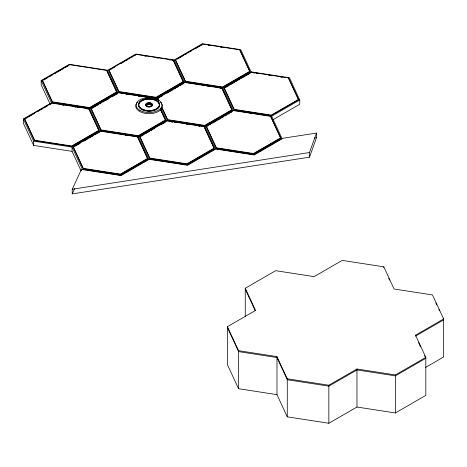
<?xml version="1.0" encoding="UTF-8"?>
<svg xmlns="http://www.w3.org/2000/svg" width="467" height="467" viewBox="0 0 467 467"><rect width="100%" height="100%" fill="white"/><g stroke="black" fill="none" stroke-linecap="round" stroke-linejoin="round"><path stroke-width="0.7" d="M148.261 102.956L146.44 103.762L146.048 105.56L146.854 104.754L148.237 104.293L148.261 102.956C150.753 101.841 153.912 105.507 150.543 106.593M147.49 104.474L147.537 103.125M146.854 104.754L146.918 103.4M146.358 105.128L146.44 103.762M147.537 106.593L146.142 105.542L146.142 104.182M146.037 105.093C146.743 102.717 151.337 102.717 152.044 105.093M151.938 105.542L152.044 104.626M309.493 157.175L309.493 152.534L316.48 133.066L283.212 138.209L254.165 154.98L215.754 149.037L187.635 165.277L149.218 159.335L121.099 175.569L81.421 169.428L72.227 189.24L72.227 193.881L309.493 157.175L316.48 137.701L316.48 133.066M72.227 193.881L74.679 188.598M146.037 104.626C146.766 106.914 150.672 106.896 151.938 105.075M49.957 103.738L41.178 84.825L41.178 80.552L69.297 64.318L107.708 70.26L135.833 54.026L174.244 59.969L202.363 43.735L240.774 49.677L251.071 71.854L289.482 77.796L299.773 99.973L299.773 104.24L272.903 119.756M43.682 80.038L48.008 77.54M49.245 76.827L50.477 76.109M51.714 75.397L52.952 74.685M54.802 73.617L56.04 72.899M57.278 72.187L60.984 70.044M62.222 69.332L63.459 68.62M64.691 67.908L69.017 65.409M81.135 170.922L72.058 151.355L33.642 145.412L23.35 123.235L23.35 118.968L51.469 102.734L89.886 108.677L118.005 92.437L156.416 98.379L184.535 82.145L222.952 88.088L251.071 71.854M27.092 117.737L24.617 119.161L34.57 140.608L71.714 146.358L98.911 130.655M28.324 117.024L32.036 114.882M33.268 114.17L34.505 113.452M38.212 111.315L40.069 110.241M41.306 109.529L42.538 108.817M43.775 108.105L47.482 105.962M49.339 104.888L51.808 103.464M110.831 69.385L112.068 68.672M113.306 67.96L114.538 67.248M120.72 63.681L125.045 61.183M126.283 60.465L127.52 59.753M128.752 59.04L129.989 58.328M131.846 57.254L133.077 56.542M134.315 55.83L135.553 55.118M91.765 108.513L96.097 106.015M97.329 105.303L98.566 104.59M99.804 103.872L101.041 103.16M102.892 102.092L104.129 101.38M105.367 100.662L109.074 98.525M112.78 96.383L117.106 93.885M177.367 59.093L181.073 56.956M182.311 56.238L183.543 55.526M184.78 54.814L186.637 53.74M187.868 53.028L189.106 52.316M190.343 51.604L191.581 50.885M195.907 48.393L202.083 44.82M299.773 99.973L271.654 116.207L233.243 110.265L205.124 126.499L166.707 120.562L138.588 136.796L100.177 130.853L72.058 147.087L33.642 141.145L23.35 118.968M73.944 146.924L75.175 146.212M76.413 145.5L80.12 143.357M83.826 141.215L88.152 138.717M89.39 138.004L90.627 137.292M91.865 136.58L93.096 135.868M94.953 134.794L96.19 134.082M97.428 133.369L99.897 131.939M160.158 97.148L157.683 98.578L158.284 99.88M161.389 96.435L162.627 95.723M166.952 93.225L173.134 89.658M174.372 88.946L175.604 88.228M176.841 87.516L178.698 86.448M179.929 85.735L181.167 85.017M182.404 84.305L183.642 83.593M144.18 134.49L139.855 136.989L149.808 158.436L186.952 164.18L214.149 148.483L204.196 127.036M145.418 133.778L146.656 133.066M147.887 132.354L149.744 131.28M150.981 130.567L152.219 129.855M153.45 129.143L154.688 128.425M160.87 124.858L165.195 122.36M225.45 87.574L229.163 85.432M230.394 84.72L234.72 82.221M235.958 81.503L237.195 80.791M238.433 80.079L239.664 79.367M241.521 78.293L245.228 76.156M246.465 75.438L250.172 73.301M231.976 110.072L204.78 125.769L167.635 120.025L162.207 108.326M271.654 117.631L271.654 116.207L281.945 138.384L253.826 154.624L215.415 148.681L187.296 164.915L148.88 158.973L120.76 175.207L82.35 169.264L72.058 147.087L72.058 151.355M207.009 126.341L208.241 125.629M209.479 124.911L210.716 124.199M212.567 123.13L216.279 120.988M217.511 120.276L221.224 118.133M222.455 117.421L223.693 116.709M224.931 115.991L226.781 114.923M228.019 114.211L229.256 113.499M230.494 112.78L231.725 112.068M245.251 316.836L245.251 288.256L275.688 270.685L314.104 276.627L342.223 260.393L383.804 266.826L394.095 289.003L432.506 294.946L443.65 318.949L443.65 356.986L425.53 367.447M443.65 318.949L415.531 335.183L425.822 357.36L425.822 395.397L395.386 412.974L356.969 407.031L328.85 423.265L287.269 416.833L276.978 394.656L238.561 388.713L227.423 364.709L227.423 326.672L255.542 310.432L245.251 288.256M227.423 326.672L238.561 350.676L276.978 356.619L287.269 378.795L328.85 385.228L356.969 368.994L395.386 374.937L425.822 357.36M443.65 319.877L415.531 336.112L415.531 335.183M314.355 138.034L316.48 137.701M72.227 189.24L309.493 152.534M148.237 104.293L150.59 104.474L152.032 105.56L151.938 104.182M148.261 106.301L148.261 106.768L149.043 106.826L149.819 106.768L149.819 106.301M208.416 45.352L209.846 45.573M220.564 47.231L221.988 47.447M144.741 56.087L146.171 56.303M156.889 57.961L158.313 58.182M169.031 59.84L170.461 60.062M171.885 60.284L173.315 60.506L183.268 81.953L156.077 97.65L118.933 91.906L108.98 70.459M253.552 72.916L254.982 73.138M256.406 73.36L257.837 73.582M268.554 75.24L269.979 75.461M280.696 77.119L282.126 77.335M207.733 86.413L209.163 86.634M219.875 88.292L221.305 88.514M155.488 98.549L118.344 92.799L91.153 108.502L101.105 129.943L138.25 135.693L165.441 119.99L160.315 108.945M126.201 94.387L127.631 94.608M138.343 96.266L139.773 96.488M250.008 113.539L251.439 113.761M62.525 105.122L63.956 105.344M74.667 107.001L76.098 107.223M77.528 107.439L78.952 107.661M86.809 108.881L88.24 109.097M171.336 121.951L172.761 122.173M174.191 122.395L175.621 122.617M186.333 124.275L187.763 124.496M198.481 126.154L199.905 126.376M125.518 135.453L126.948 135.669M435.822 303.007L436.727 304.957M438.834 309.498L439.435 310.794M388.649 278.186L389.554 280.142M418.555 342.638L420.376 346.549M424.614 355.679L425.822 358.288L395.386 375.865L356.969 369.922L328.85 386.156L287.269 379.724L276.978 357.547L238.561 351.604L227.423 327.601M288.553 78.333L298.506 99.78L271.315 115.477L234.171 109.733L224.218 88.286M239.851 50.214L249.804 71.655L222.607 87.358L185.463 81.608L175.51 60.167M270.726 116.744L280.679 138.191L253.488 153.888L216.344 148.144L206.391 126.697M222.952 88.088L233.243 110.265M222.023 88.625L231.673 109.418M174.244 59.969L184.535 82.145M205.124 126.499L215.415 148.681M158.891 100.808L157.683 98.204L184.874 82.507L222.023 88.251L231.976 109.698L204.78 125.401L167.635 119.651L161.903 107.305M245.251 289.184L255.239 310.713M156.416 98.379L157.023 99.687M161.261 108.817L166.707 120.562M160.315 109.313L165.441 120.363L138.25 136.06L101.105 130.316L91.153 108.869M107.708 70.26L118.005 92.437M138.588 136.796L148.88 158.973M106.785 70.797L116.738 92.244L89.541 107.941L52.397 102.197L42.444 80.75M137.66 137.327L147.613 158.774L120.422 174.477L83.278 168.727L73.325 147.28M89.886 108.677L100.177 130.853M88.958 109.208L98.607 130.007M41.178 80.552L51.469 102.734M151.722 105.128L151.641 103.762M151.232 104.754L151.162 103.4M150.59 104.474L150.543 103.125M149.843 104.293L149.819 102.956M395.386 374.937L395.386 412.974M383.804 266.826L383.804 267.749M356.969 368.994L356.969 407.031M328.85 385.228L328.85 423.265M287.269 378.795L287.269 416.833M276.978 356.619L276.978 394.656M238.561 350.676L238.561 388.713M151.641 105.495L151.641 105.956M151.162 105.851L151.162 106.318M149.043 102.892L149.043 104.234M149.043 106.359L149.043 106.826M146.918 105.851L146.918 106.318M146.44 105.495L146.44 105.956M146.142 105.075L146.142 105.542M81.421 169.428L81.421 170.753M33.642 141.145L33.642 145.412M160.578 102.174A13.321 7.694 0 0 1 149.043 113.709A13.321 7.694 0 0 1 137.502 102.174M151.787 99.173A10.613 6.129 0 0 1 157.735 108.607A10.613 6.129 0 0 1 140.345 108.607A10.613 6.129 0 0 1 146.294 99.173M147.654 99.016A10.613 6.129 0 0 1 150.427 99.016M143.877 110.259A10.327 5.966 0 0 1 141.734 100.872A10.327 5.966 0 0 1 157.986 102.11A10.327 5.966 0 0 1 151.717 110.854M151.057 110.942A10.327 5.966 0 0 1 147.023 110.942M145.722 110.737A10.327 5.966 0 0 1 144.472 110.44M151.46 103.697A3.421 1.973 0 0 1 151.46 106.488A3.421 1.973 0 0 1 146.62 106.488A3.421 1.973 0 0 1 146.62 103.697M69.636 64.68L42.444 80.377L52.397 101.824L89.541 107.573L116.738 91.871L106.785 70.424L69.636 64.68M51.808 103.09L24.617 118.793L34.57 140.24L71.714 145.984L98.911 130.287L88.958 108.84L51.808 103.09M136.171 54.388L108.98 70.085L118.933 91.532L156.077 97.276L183.268 81.579L173.315 60.132L136.171 54.388M202.701 44.096L175.51 59.794L185.463 81.24L222.607 86.985L249.804 71.288L239.851 49.841L202.701 44.096M100.516 131.209L73.325 146.912L83.278 168.359L120.422 174.103L147.613 158.406L137.66 136.959L100.516 131.209M167.046 120.918L139.855 136.621L149.808 158.062L186.952 163.812L214.149 148.109L204.196 126.668L167.046 120.918M251.409 72.216L224.218 87.913L234.171 109.36L271.315 115.104L298.506 99.407L288.553 77.96L251.409 72.216M233.582 110.626L206.391 126.323L216.344 147.77L253.488 153.52L280.679 137.818L270.726 116.371L233.582 110.626M139.902 110.37A12.924 7.46 0 0 0 161.524 107.025A12.924 7.46 0 0 0 145.698 97.883A12.924 7.46 0 0 0 139.902 110.37M141.536 108.963A10.613 6.129 0 0 0 159.294 106.213A10.613 6.129 0 0 0 146.294 98.712A10.613 6.129 0 0 0 141.536 108.963M141.734 108.846A10.327 5.966 0 0 0 159.019 106.172A10.327 5.966 0 0 0 146.369 98.87A10.327 5.966 0 0 0 141.734 108.846M146.62 106.027A3.421 1.973 0 0 0 152.347 105.139A3.421 1.973 0 0 0 148.156 102.722A3.421 1.973 0 0 0 146.62 106.027"/></g></svg>
